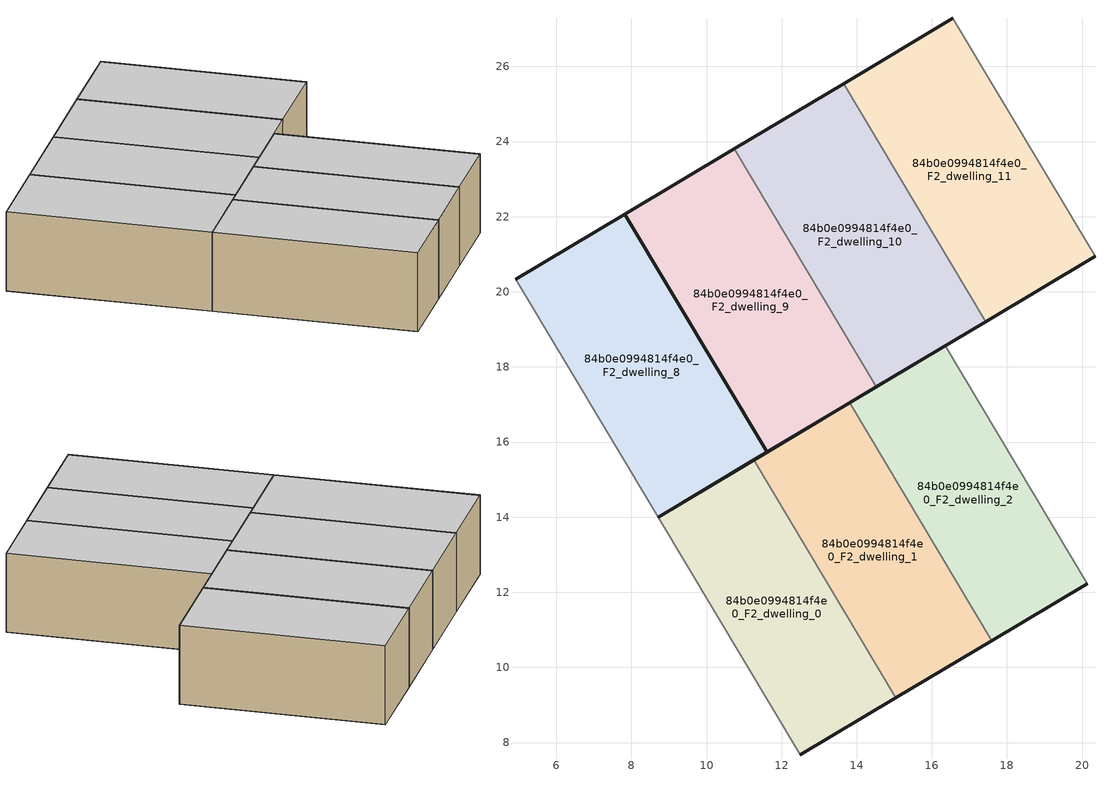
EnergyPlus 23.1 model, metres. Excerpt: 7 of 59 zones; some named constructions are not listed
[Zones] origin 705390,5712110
84b0e0994814f4e0_F2_dwelling_0
 floor to 84b0e0994814f4e0_F1_dwelling_0 (EU_floor_Construction): 15.04,9.19 11.26,15.53 8.71,14 12.5,7.67 z6
 wall outside (EU_wall_Construction): 15.04,9.19 12.5,7.67 / 8.71,14 11.26,15.53 z6:9
 wall adiabatic (EU_wall_Construction): 12.5,7.67 8.71,14 z6:9
 wall to 84b0e0994814f4e0_F2_dwelling_1 (EU_wall_Construction): 11.26,15.53 15.04,9.19 z6:9
 ceiling to 84b0e0994814f4e0_F3_dwelling_0 (EU_floor_Construction): 11.26,15.53 15.04,9.19 12.5,7.67 8.71,14 z9
84b0e0994814f4e0_F2_dwelling_1
 floor to 84b0e0994814f4e0_F1_dwelling_1 (EU_floor_Construction): 17.59,10.71 13.81,17.05 11.26,15.53 15.04,9.19 z6
 wall outside (EU_wall_Construction): 11.26,15.53 13.81,17.05 / 17.59,10.71 15.04,9.19 z6:9
 wall to 84b0e0994814f4e0_F2_dwelling_2 (EU_wall_Construction): 13.81,17.05 17.59,10.71 z6:9
 ceiling to 84b0e0994814f4e0_F3_dwelling_1 (EU_floor_Construction): 13.81,17.05 17.59,10.71 15.04,9.19 11.26,15.53 z9
84b0e0994814f4e0_F2_dwelling_10
 floor to 84b0e0994814f4e0_F1_dwelling_10 (EU_floor_Construction): 17.43,19.21 13.65,25.55 10.74,23.81 14.52,17.47 z6
 wall outside (EU_wall_Construction): 10.74,23.81 13.65,25.55 / 17.43,19.21 14.52,17.47 z6:9
 wall to 84b0e0994814f4e0_F2_dwelling_9 (EU_wall_Construction): 14.52,17.47 10.74,23.81 z6:9
 wall to 84b0e0994814f4e0_F2_dwelling_11 (EU_wall_Construction): 13.65,25.55 17.43,19.21 z6:9
 ceiling to 84b0e0994814f4e0_F3_dwelling_10 (EU_floor_Construction): 13.65,25.55 17.43,19.21 14.52,17.47 10.74,23.81 z9
84b0e0994814f4e0_F2_dwelling_11
 floor to 84b0e0994814f4e0_F1_dwelling_11 (EU_floor_Construction): 20.34,20.95 16.56,27.28 13.65,25.55 17.43,19.21 z6
 wall outside (EU_wall_Construction): 13.65,25.55 16.56,27.28 / 20.34,20.95 17.43,19.21 z6:9
 wall to 84b0e0994814f4e0_F2_dwelling_12 (EU_wall_Construction): 16.56,27.28 20.34,20.95 z6:9
 ceiling to 84b0e0994814f4e0_F3_dwelling_11 (EU_floor_Construction): 16.56,27.28 20.34,20.95 17.43,19.21 13.65,25.55 z9
84b0e0994814f4e0_F2_dwelling_2
 floor to 84b0e0994814f4e0_F1_dwelling_2 (EU_floor_Construction): 20.14,12.23 16.36,18.57 13.81,17.05 17.59,10.71 z6
 wall outside (EU_wall_Construction): 13.81,17.05 16.36,18.57 / 20.14,12.23 17.59,10.71 z6:9
 wall to 84b0e0994814f4e0_F2_dwelling_3 (EU_wall_Construction): 16.36,18.57 20.14,12.23 z6:9
 ceiling to 84b0e0994814f4e0_F3_dwelling_2 (EU_floor_Construction): 16.36,18.57 20.14,12.23 17.59,10.71 13.81,17.05 z9
84b0e0994814f4e0_F2_dwelling_8
 floor to 84b0e0994814f4e0_F1_dwelling_8 (EU_floor_Construction): 11.61,15.73 7.83,22.07 4.92,20.33 8.71,14 z6
 wall outside (EU_wall_Construction): 4.92,20.33 7.83,22.07 11.61,15.73 8.71,14 z6:9
 wall adiabatic (EU_wall_Construction): 8.71,14 4.92,20.33 z6:9
 ceiling to 84b0e0994814f4e0_F3_dwelling_8 (EU_floor_Construction): 7.83,22.07 11.61,15.73 8.71,14 4.92,20.33 z9
84b0e0994814f4e0_F2_dwelling_9
 floor to 84b0e0994814f4e0_F1_dwelling_9 (EU_floor_Construction): 14.52,17.47 10.74,23.81 7.83,22.07 11.61,15.73 z6
 wall outside (EU_wall_Construction): 14.52,17.47 11.61,15.73 7.83,22.07 10.74,23.81 z6:9
 ceiling to 84b0e0994814f4e0_F3_dwelling_9 (EU_floor_Construction): 10.74,23.81 14.52,17.47 11.61,15.73 7.83,22.07 z9
[SCHEDULE:FILE] Column Number=1; Rows to Skip at Top=0; Number of Hours of Data=8760; Column Separator=Comma; Interpolate to Timestep=No; Minutes per Item=60; Adjust Schedule for Daylight Savings=Yes
Name | File
EU_Step8_GainSchedule_84b0e0994814f4e0_F1_dwelling_2_f000 | ../../schedules/84b0e0994814f4e0/84b0e0994814f4e0_F1_dwelling_2_f000_gain.csv
EU_Step8_GainSchedule_84b0e0994814f4e0_F1_dwelling_3_f000 | ../../schedules/84b0e0994814f4e0/84b0e0994814f4e0_F1_dwelling_3_f000_gain.csv
EU_Step8_GainSchedule_84b0e0994814f4e0_F1_dwelling_4_f000 | ../../schedules/84b0e0994814f4e0/84b0e0994814f4e0_F1_dwelling_4_f000_gain.csv
EU_Step8_GainSchedule_84b0e0994814f4e0_F1_dwelling_5_f000 | ../../schedules/84b0e0994814f4e0/84b0e0994814f4e0_F1_dwelling_5_f000_gain.csv
EU_Step8_GainSchedule_84b0e0994814f4e0_F1_dwelling_6_f000 | ../../schedules/84b0e0994814f4e0/84b0e0994814f4e0_F1_dwelling_6_f000_gain.csv
EU_Step8_GainSchedule_84b0e0994814f4e0_F1_dwelling_7_f000 | ../../schedules/84b0e0994814f4e0/84b0e0994814f4e0_F1_dwelling_7_f000_gain.csv
EU_Step8_GainSchedule_84b0e0994814f4e0_F1_dwelling_8_f000 | ../../schedules/84b0e0994814f4e0/84b0e0994814f4e0_F1_dwelling_8_f000_gain.csv
EU_Step8_GainSchedule_84b0e0994814f4e0_F1_dwelling_9_f000 | ../../schedules/84b0e0994814f4e0/84b0e0994814f4e0_F1_dwelling_9_f000_gain.csv
EU_Step8_GainSchedule_84b0e0994814f4e0_F1_dwelling_10_f000 | ../../schedules/84b0e0994814f4e0/84b0e0994814f4e0_F1_dwelling_10_f000_gain.csv
EU_Step8_GainSchedule_84b0e0994814f4e0_F1_dwelling_11_f000 | ../../schedules/84b0e0994814f4e0/84b0e0994814f4e0_F1_dwelling_11_f000_gain.csv
EU_Step8_GainSchedule_84b0e0994814f4e0_F1_dwelling_12_f000 | ../../schedules/84b0e0994814f4e0/84b0e0994814f4e0_F1_dwelling_12_f000_gain.csv
EU_Step8_GainSchedule_84b0e0994814f4e0_F1_dwelling_13_f000 | ../../schedules/84b0e0994814f4e0/84b0e0994814f4e0_F1_dwelling_13_f000_gain.csv
EU_Step8_GainSchedule_84b0e0994814f4e0_F1_dwelling_14_f000 | ../../schedules/84b0e0994814f4e0/84b0e0994814f4e0_F1_dwelling_14_f000_gain.csv
EU_Step8_GainSchedule_84b0e0994814f4e0_F2_dwelling_0_f000 | ../../schedules/84b0e0994814f4e0/84b0e0994814f4e0_F2_dwelling_0_f000_gain.csv
EU_Step8_GainSchedule_84b0e0994814f4e0_F2_dwelling_1_f000 | ../../schedules/84b0e0994814f4e0/84b0e0994814f4e0_F2_dwelling_1_f000_gain.csv
EU_Step8_GainSchedule_84b0e0994814f4e0_F2_dwelling_2_f000 | ../../schedules/84b0e0994814f4e0/84b0e0994814f4e0_F2_dwelling_2_f000_gain.csv
EU_Step8_GainSchedule_84b0e0994814f4e0_F2_dwelling_3_f000 | ../../schedules/84b0e0994814f4e0/84b0e0994814f4e0_F2_dwelling_3_f000_gain.csv
EU_Step8_GainSchedule_84b0e0994814f4e0_F2_dwelling_4_f000 | ../../schedules/84b0e0994814f4e0/84b0e0994814f4e0_F2_dwelling_4_f000_gain.csv
EU_Step8_GainSchedule_84b0e0994814f4e0_F2_dwelling_5_f000 | ../../schedules/84b0e0994814f4e0/84b0e0994814f4e0_F2_dwelling_5_f000_gain.csv
EU_Step8_GainSchedule_84b0e0994814f4e0_F2_dwelling_6_f000 | ../../schedules/84b0e0994814f4e0/84b0e0994814f4e0_F2_dwelling_6_f000_gain.csv
EU_Step8_GainSchedule_84b0e0994814f4e0_F2_dwelling_7_f000 | ../../schedules/84b0e0994814f4e0/84b0e0994814f4e0_F2_dwelling_7_f000_gain.csv
EU_Step8_GainSchedule_84b0e0994814f4e0_F2_dwelling_8_f000 | ../../schedules/84b0e0994814f4e0/84b0e0994814f4e0_F2_dwelling_8_f000_gain.csv
EU_Step8_GainSchedule_84b0e0994814f4e0_F2_dwelling_9_f000 | ../../schedules/84b0e0994814f4e0/84b0e0994814f4e0_F2_dwelling_9_f000_gain.csv
EU_Step8_GainSchedule_84b0e0994814f4e0_F2_dwelling_10_f000 | ../../schedules/84b0e0994814f4e0/84b0e0994814f4e0_F2_dwelling_10_f000_gain.csv
EU_Step8_GainSchedule_84b0e0994814f4e0_F2_dwelling_11_f000 | ../../schedules/84b0e0994814f4e0/84b0e0994814f4e0_F2_dwelling_11_f000_gain.csv
EU_Step8_GainSchedule_84b0e0994814f4e0_F2_dwelling_12_f000 | ../../schedules/84b0e0994814f4e0/84b0e0994814f4e0_F2_dwelling_12_f000_gain.csv
EU_Step8_GainSchedule_84b0e0994814f4e0_F2_dwelling_13_f000 | ../../schedules/84b0e0994814f4e0/84b0e0994814f4e0_F2_dwelling_13_f000_gain.csv
EU_Step8_GainSchedule_84b0e0994814f4e0_F2_dwelling_14_f000 | ../../schedules/84b0e0994814f4e0/84b0e0994814f4e0_F2_dwelling_14_f000_gain.csv
